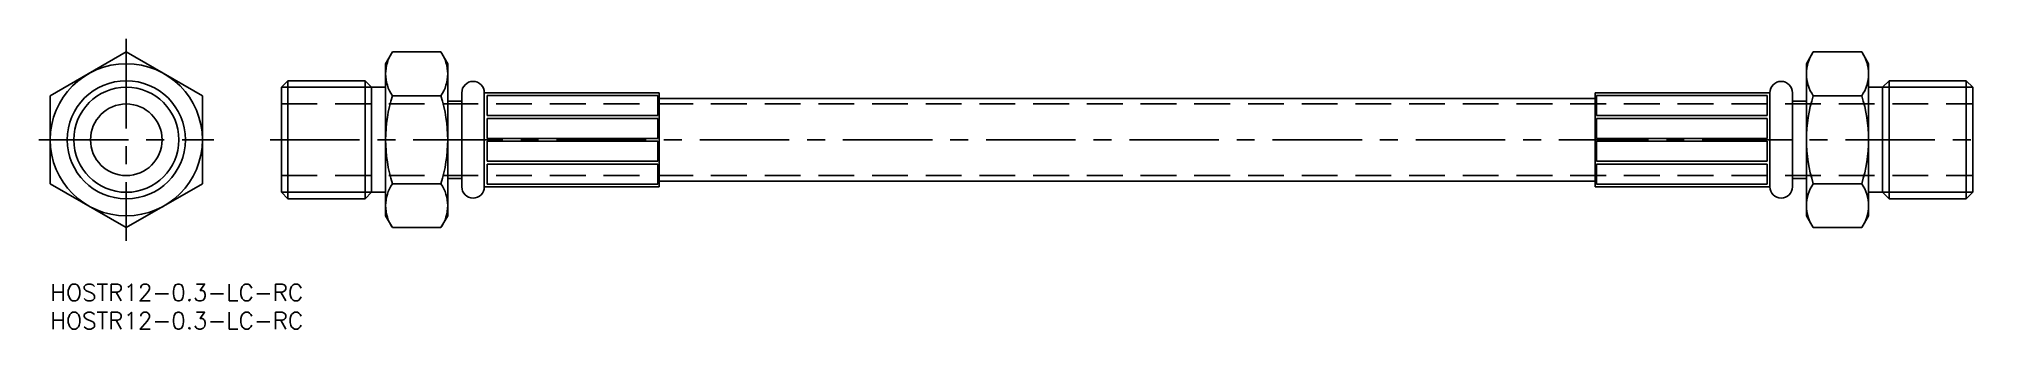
# Model space of a CAD drawing. Extents: x -2 to 343, y -8 to 43.
import ezdxf

# ---------------------------------------------------------------- set-up
doc = ezdxf.new("R2010")
doc.units = 0
doc.header["$LTSCALE"] = 0.5
doc.linetypes.add('CENTER', pattern=[50.8, 31.75, -6.35, 6.35, -6.35])
doc.linetypes.add('DASHED', pattern=[19.05, 12.7, -6.35])
for name, color, linetype in [('MSM_CENTER', 1, 'CENTER'), ('MSM_CONTINUOUS', 7, 'CONTINUOUS'), ('MSM_DASHED', 4, 'DASHED'), ('MSM_NARROW', 5, 'CONTINUOUS'), ('MSM_PART_NUMBER', 7, 'CONTINUOUS')]:
    doc.layers.add(name, color=color, linetype=linetype)
doc.styles.get("Standard").update_dxf_attribs({"font": 'txt.shx', "height": 3, "bigfont": 'bigfont.shx'})

# ---------------------------------------------------------------- blocks, each defined once
blk = doc.blocks.new('*U2')
at = {"layer": 'MSM_PART_NUMBER'}
blk.add_text('HOSTR12-0.3-LC-RC', height=3, dxfattribs=at).set_placement((0, -3))
blk = doc.blocks.new('*U3')
at = {"layer": 'MSM_PART_NUMBER'}
blk.add_text('HOSTR12-0.3-LC-RC', height=3, dxfattribs=at).set_placement((0, -8))

msp = doc.modelspace()

# ---------------------------------------------------------------- linework, layer by layer
at = {"layer": 'MSM_CENTER'}
for p, q in [((13.5, 43.49), (13.5, 7.69)), ((-2, 25.59), (29, 25.59)), ((39, 25.59), (343, 25.59))]:
    msp.add_line(p, q, dxfattribs=at)
at = {"layer": 'MSM_CONTINUOUS'}
for p, q in [((0, 33.38), (13.5, 41.18)), ((13.5, 41.18), (27, 33.38)), ((59.5, 39.09), (60.71, 41.18)), ((59.5, 12.09), (59.5, 39.09)), ((60.71, 41.18), (69.29, 41.18)), ((70.5, 39.09), (69.29, 41.18)), ((70.5, 12.09), (70.5, 39.09)), ((311.5, 39.09), (312.71, 41.18)), ((311.5, 12.09), (311.5, 39.09)), ((321.29, 41.18), (312.71, 41.18)), ((322.5, 39.09), (321.29, 41.18)), ((322.5, 12.09), (322.5, 39.09)), ((41, 34.9), (42.16, 36.07)), ((41, 16.27), (41, 34.9)), ((42.16, 15.11), (42.16, 36.07)), ((55.84, 36.07), (42.16, 36.07)), ((57, 34.9), (55.84, 36.07)), ((55.84, 15.11), (55.84, 36.07)), ((57, 34.9), (59.5, 34.9)), ((57, 16.27), (57, 34.9)), ((325, 34.9), (322.5, 34.9)), ((325, 34.9), (326.16, 36.07)), ((325, 16.27), (325, 34.9)), ((326.16, 15.11), (326.16, 36.07)), ((326.16, 36.07), (339.84, 36.07)), ((341, 34.9), (339.84, 36.07)), ((339.84, 15.11), (339.84, 36.07)), ((341, 16.27), (341, 34.9)), ((0, 17.79), (0, 33.38)), ((27, 33.38), (27, 17.79)), ((60.71, 33.38), (69.29, 33.38)), ((70.5, 32.44), (73, 32.44)), ((73, 17.24), (73, 33.94)), ((108, 33.94), (77, 33.94)), ((77, 33.94), (77, 17.24)), ((77.5, 33.44), (77.5, 29.89)), ((107.75, 33.44), (77.5, 33.44)), ((107.75, 33.44), (107.75, 29.89)), ((108, 33.94), (108, 17.24)), ((274, 32.94), (108, 32.94)), ((274, 33.94), (274, 17.24)), ((274, 33.94), (305, 33.94)), ((274.25, 33.44), (274.25, 29.89)), ((274.25, 33.44), (304.5, 33.44)), ((304.5, 33.44), (304.5, 29.89)), ((305, 33.94), (305, 17.24)), ((309, 17.24), (309, 33.94)), ((311.5, 32.44), (309, 32.44)), ((321.29, 33.38), (312.71, 33.38)), ((107.75, 29.89), (77.5, 29.89)), ((77.5, 29.39), (77.5, 25.84)), ((77.5, 29.39), (107.75, 29.39)), ((107.75, 29.39), (107.75, 25.84)), ((274.25, 29.89), (304.5, 29.89)), ((304.5, 29.39), (274.25, 29.39)), ((274.25, 29.39), (274.25, 25.84)), ((304.5, 29.39), (304.5, 25.84)), ((107.75, 25.84), (77.5, 25.84)), ((77.5, 21.79), (77.5, 25.34)), ((77.5, 25.34), (107.75, 25.34)), ((107.75, 21.79), (107.75, 25.34)), ((274.25, 25.84), (304.5, 25.84)), ((304.5, 25.34), (274.25, 25.34)), ((274.25, 21.79), (274.25, 25.34)), ((304.5, 21.79), (304.5, 25.34)), ((77.5, 21.79), (107.75, 21.79)), ((77.5, 17.74), (77.5, 21.29)), ((107.75, 21.29), (77.5, 21.29)), ((107.75, 17.74), (107.75, 21.29)), ((304.5, 21.79), (274.25, 21.79)), ((274.25, 21.29), (304.5, 21.29)), ((274.25, 17.74), (274.25, 21.29)), ((304.5, 17.74), (304.5, 21.29)), ((13.5, 10), (0, 17.79)), ((27, 17.79), (13.5, 10)), ((60.71, 17.79), (69.29, 17.79)), ((70.5, 18.74), (73, 18.74)), ((107.75, 17.74), (77.5, 17.74)), ((108, 18.24), (274, 18.24)), ((274.25, 17.74), (304.5, 17.74)), ((311.5, 18.74), (309, 18.74)), ((321.29, 17.79), (312.71, 17.79)), ((41, 16.27), (42.16, 15.11)), ((42.16, 15.11), (55.84, 15.11)), ((57, 16.27), (55.84, 15.11)), ((57, 16.27), (59.5, 16.27)), ((108, 17.24), (77, 17.24)), ((274, 17.24), (305, 17.24)), ((325, 16.27), (322.5, 16.27)), ((325, 16.27), (326.16, 15.11)), ((339.84, 15.11), (326.16, 15.11)), ((341, 16.27), (339.84, 15.11)), ((59.5, 12.09), (60.71, 10)), ((70.5, 12.09), (69.29, 10)), ((311.5, 12.09), (312.71, 10)), ((322.5, 12.09), (321.29, 10)), ((60.71, 10), (69.29, 10)), ((321.29, 10), (312.71, 10))]:
    msp.add_line(p, q, dxfattribs=at)
for radius in [13.5, 10.48, 6.35]:
    msp.add_circle((13.5, 25.59), radius, dxfattribs=at)
for centre, radius, start, end in [((66.4, 37.28), 6.9, 145.6158, 214.3842), ((63.6, 37.28), 6.9, 325.6158, 34.3842), ((318.4, 37.28), 6.9, 145.6158, 214.3842), ((315.6, 37.28), 6.9, 325.6158, 34.3842), ((75, 33.94), 2, 0, 180), ((307, 33.94), 2, 0, 180), ((85.29, 25.59), 25.79, 162.412, 197.588), ((44.71, 25.59), 25.79, 342.412, 17.588), ((337.29, 25.59), 25.79, 162.412, 197.588), ((296.71, 25.59), 25.79, 342.412, 17.588), ((66.4, 13.9), 6.9, 145.6158, 214.3842), ((63.6, 13.9), 6.9, 325.6158, 34.3842), ((318.4, 13.9), 6.9, 145.6158, 214.3842), ((315.6, 13.9), 6.9, 325.6158, 34.3842), ((75, 17.24), 2, 180, 0), ((307, 17.24), 2, 180, 0)]:
    msp.add_arc(centre, radius, start, end, dxfattribs=at)
at = {"layer": 'MSM_DASHED'}
for p, q in [((41, 31.94), (341, 31.94)), ((41, 19.24), (341, 19.24))]:
    msp.add_line(p, q, dxfattribs=at)
at = {"layer": 'MSM_NARROW'}
for p, q in [((57, 34.9), (41, 34.9)), ((325, 34.9), (341, 34.9)), ((41, 16.27), (57, 16.27)), ((341, 16.27), (325, 16.27))]:
    msp.add_line(p, q, dxfattribs=at)
msp.add_circle((13.5, 25.59), 9.32, dxfattribs=at)

# ---------------------------------------------------------------- block references
at = {"layer": 'MSM_CONTINUOUS'}
for name in ['*U2', '*U3']:
    msp.add_blockref(name, (0, 0), dxfattribs=at)

doc.saveas('drawing.dxf')
